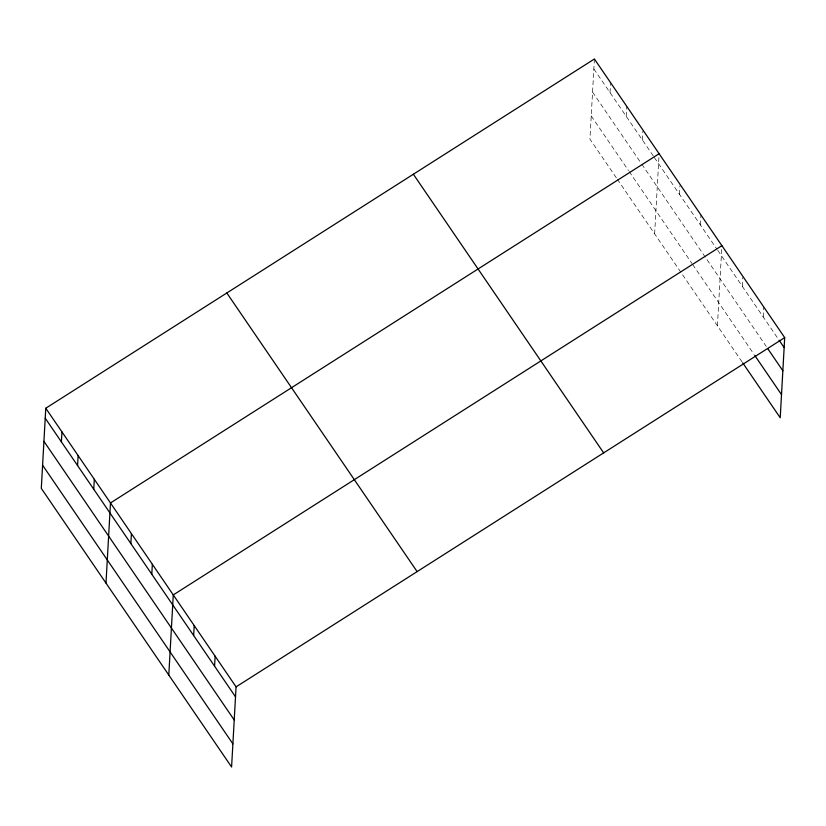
<?xml version="1.0" encoding="UTF-8"?>
<svg xmlns="http://www.w3.org/2000/svg" width="826" height="826" viewBox="0 0 826 826"><rect width="100%" height="100%" fill="white"/><g stroke="black" fill="none" stroke-linecap="round" stroke-linejoin="round"><path stroke-width="0.62" stroke-dasharray="4.13 3.1" d="M594.41 58.987L589.929 139.129L616.661 178.261M610.032 92.636L610.59 82.672M626.211 116.321L626.758 106.358M642.38 139.997L642.865 131.282M654.636 233.872L659.045 154.968M679.488 194.337L679.974 185.623M700.417 224.982L700.975 215.028M717.422 325.816L721.841 246.922M742.285 286.281L742.77 277.567M763.214 316.936L763.771 306.973M593.863 68.95L653.634 156.475M654.337 157.508L717.02 249.297M717.742 250.35L778.371 339.135M592.562 92.109L641.09 163.166M641.792 164.188L766.249 346.435M591.23 115.97L628.503 170.548M629.205 171.581L692.012 263.556M692.735 264.609L754.086 354.447M617.363 179.294L741.965 361.757"/><path stroke-width="1.24" d="M45.781 408.23L41.3 488.373L231.59 767.013L236.071 686.871L45.781 408.23L594.41 58.987L784.7 337.627L780.219 417.77L742.688 362.81M61.403 441.879L61.95 431.915M77.572 465.554L78.129 455.601M93.751 489.24L94.309 479.286M105.996 583.115L110.477 502.962L659.117 153.729M130.849 543.58L131.406 533.617M151.788 574.225L152.345 564.261M168.793 675.059L173.274 594.916L721.903 245.673M193.645 635.524L194.203 625.571M214.574 666.179L215.132 656.216M236.071 686.871L784.7 337.627M779.094 340.188L784.142 347.591M767.695 348.551L782.852 370.75M754.809 355.5L781.51 394.611M413.361 174.234L603.651 452.875M226.83 292.982L417.12 571.613M45.223 418.193L235.513 696.824M43.933 441.352L234.212 719.983M42.591 465.214L232.88 743.854"/></g></svg>
